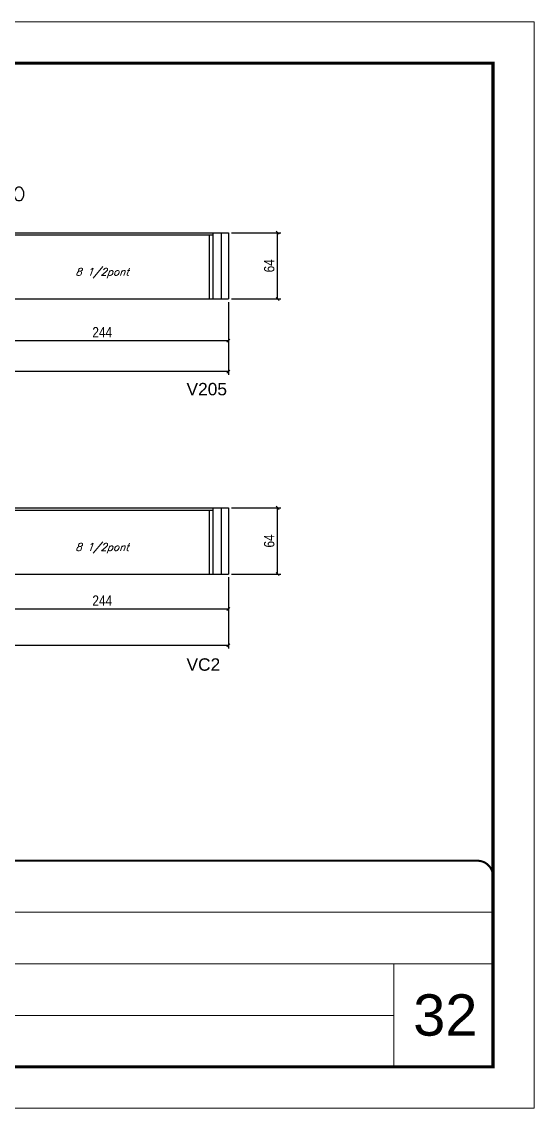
# Model space of a CAD drawing. Extents: x 137137 to 143418, y 10464 to 34486.
# Drawn here: x 142922 to 143418, y 25396 to 26446 of the extents above; entities that cross this region are included whole.
import ezdxf

# ---------------------------------------------------------------- set-up
doc = ezdxf.new("R2010")
doc.units = 0
doc.linetypes.add('CONTINUO', pattern=[0])
doc.linetypes.add('DASHED', pattern=[0.75, 0.5, -0.25])
for name, color, linetype in [('5', 5, 'Continuous'), ('COTA', 241, 'Continuous'), ('Painéis', 200, 'Continuous'), ('SARR_2.2x7', 40, 'Continuous'), ('SARR_3.5x7', 81, 'Continuous'), ('texto', 7, 'Continuous')]:
    doc.layers.add(name, color=color, linetype=linetype)
for name, color, linetype, lineweight in [('CARIMBO', 255, 'Continuous', 9), ('Folhas', 255, 'Continuous', 9), ('SARRAFO DE PRESSAO', 251, 'DASHED', 9), ('Texto Seção', 7, 'Continuous', 15)]:
    doc.layers.add(name, color=color, linetype=linetype, lineweight=lineweight)
doc.styles.add('ARIAL', font='arial.ttf')
doc.styles.add('COTA TECNICA', font='techl___.ttf', dxfattribs={"height": 10})
doc.styles.add('REGUA-120', font='ROMANS.shx', dxfattribs={"height": 15})
doc.styles.add('Romans', font='romans.shx')
doc.styles.get("Standard").update_dxf_attribs({"font": 'arial.ttf'})
doc.dimstyles.new('PAINEL', dxfattribs={"dimtxt": 10, "dimasz": 3, "dimexe": 3, "dimexo": 3, "dimgap": 3, "dimtad": 1, "dimdec": 1, "dimzin": 12, "dimdsep": 46, "dimtxsty": 'COTA TECNICA', "dimblk1": 'OBLIQUE', "dimblk2": 'OBLIQUE', "dimsah": 1, "dimcen": 0.9, "dimclrd": 4, "dimclre": 4, "dimclrt": 240, "dimadec": 1, "dimazin": 3, "dimtfac": 1, "dimtdec": 1, "dimtmove": 0, "dimatfit": 3, "dimfxl": 1, "dimtolj": 1, "dimtzin": 12, "dimarcsym": 0})

# ---------------------------------------------------------------- blocks, each defined once
blk = doc.blocks.new('9999999999')
at = {"color": 30, "linetype": 'CONTINUO'}
for p, q in [((98564.6, 34379.6), (99584, 34379.6)), ((98564.6, 34329.8), (99488, 34329.8)), ((99584, 34329.8), (99488, 34329.8)), ((99488, 34329.8), (99488, 34230.2)), ((98564.6, 34280), (99488, 34280))]:
    blk.add_line(p, q, dxfattribs=at)
at = {"color": 30, "linetype": 'CONTINUO', "const_width": 2}
blk.add_lwpolyline([(99584, 34230.2), (99584, 34414.4, 0.414214), (99569, 34429.4), (98229, 34429.4, 0.414214), (98214, 34414.4), (98214, 34245.2, 0.414214), (98229, 34230.2), (99584, 34230.2)], format="xyb", dxfattribs=at)
at = {"layer": 'Folhas'}
blk.add_lwpolyline([(98139, 34190.2), (99624, 34190.2), (99624, 35240.2), (98139, 35240.2)], close=True, dxfattribs=at)
at = {"layer": 'Folhas', "color": 30, "const_width": 3}
blk.add_lwpolyline([(98214, 34230.2), (99584, 34230.2), (99584, 35200.2), (98214, 35200.2)], close=True, dxfattribs=at)
blk = doc.blocks.new('_Oblique')
at = {"color": 0, "linetype": 'ByBlock', "lineweight": -2}
blk.add_line((-0.5, -0.5), (0.5, 0.5), dxfattribs=at)
blk = doc.blocks.new('*D6070')
at = {"layer": 'COTA', "color": 4, "linetype": 'ByBlock', "lineweight": -2, "transparency": 16777216}
for p, q in [((142877.8, 26174.9), (142877.8, 26134.6)), ((143121.8, 26174.9), (143121.8, 26134.6)), ((142877.8, 26137.6), (143121.8, 26137.6))]:
    blk.add_line(p, q, dxfattribs=at)
at = {"layer": 'Defpoints', "color": 0, "linetype": 'ByBlock', "transparency": 16777216}
for p in [(142877.8, 26177.9), (143121.8, 26177.9), (143121.8, 26137.6)]:
    blk.add_point(p, dxfattribs=at)
at = {"layer": 'COTA', "color": 4, "linetype": 'ByBlock', "lineweight": -2, "transparency": 16777216, "xscale": 3, "yscale": 3, "zscale": 3, "rotation": 180}
blk.add_blockref('_Oblique', (142877.8, 26137.6), dxfattribs=at)
at = {"layer": 'COTA', "color": 4, "linetype": 'ByBlock', "lineweight": -2, "transparency": 16777216, "xscale": 3, "yscale": 3, "zscale": 3}
blk.add_blockref('_Oblique', (143121.8, 26137.6), dxfattribs=at)
at = {"layer": 'COTA', "color": 240, "linetype": 'ByBlock', "transparency": 16777216, "insert": (142999.8, 26145.7), "char_height": 10, "attachment_point": 5, "style": 'COTA TECNICA'}
blk.add_mtext('\\A1;244', dxfattribs=at)
blk = doc.blocks.new('*D6071')
at = {"layer": 'COTA', "color": 4, "linetype": 'ByBlock', "lineweight": -2, "transparency": 16777216}
for p, q in [((143124.8, 26241.9), (143172.5, 26241.9)), ((143169.5, 26177.9), (143169.5, 26241.9)), ((143124.8, 26177.9), (143172.5, 26177.9))]:
    blk.add_line(p, q, dxfattribs=at)
at = {"layer": 'Defpoints', "color": 0, "linetype": 'ByBlock', "transparency": 16777216}
for p in [(143121.8, 26241.9), (143169.5, 26241.9), (143121.8, 26177.9)]:
    blk.add_point(p, dxfattribs=at)
at = {"layer": 'COTA', "color": 4, "linetype": 'ByBlock', "lineweight": -2, "transparency": 16777216, "xscale": 3, "yscale": 3, "zscale": 3}
for p, rotation in [((143169.5, 26241.9), 90), ((143169.5, 26177.9), 270)]:
    blk.add_blockref('_Oblique', p, dxfattribs=dict(at, rotation=rotation))
at = {"layer": 'COTA', "color": 240, "linetype": 'ByBlock', "transparency": 16777216, "insert": (143161.4, 26209.9), "char_height": 10, "attachment_point": 5, "rotation": 90, "style": 'COTA TECNICA'}
blk.add_mtext('\\A1;64', dxfattribs=at)
blk = doc.blocks.new('*D6103')
at = {"layer": 'COTA', "color": 4, "linetype": 'ByBlock', "lineweight": -2, "transparency": 16777216}
for p, q in [((142877.8, 25909), (142877.8, 25875.3)), ((143121.8, 25909), (143121.8, 25875.3)), ((142877.8, 25878.3), (143121.8, 25878.3))]:
    blk.add_line(p, q, dxfattribs=at)
at = {"layer": 'Defpoints', "color": 0, "linetype": 'ByBlock', "transparency": 16777216}
for p in [(142877.8, 25912), (143121.8, 25912), (143121.8, 25878.3)]:
    blk.add_point(p, dxfattribs=at)
at = {"layer": 'COTA', "color": 4, "linetype": 'ByBlock', "lineweight": -2, "transparency": 16777216, "xscale": 3, "yscale": 3, "zscale": 3, "rotation": 180}
blk.add_blockref('_Oblique', (142877.8, 25878.3), dxfattribs=at)
at = {"layer": 'COTA', "color": 4, "linetype": 'ByBlock', "lineweight": -2, "transparency": 16777216, "xscale": 3, "yscale": 3, "zscale": 3}
blk.add_blockref('_Oblique', (143121.8, 25878.3), dxfattribs=at)
at = {"layer": 'COTA', "color": 240, "linetype": 'ByBlock', "transparency": 16777216, "insert": (142999.8, 25886.3), "char_height": 10, "attachment_point": 5, "style": 'COTA TECNICA'}
blk.add_mtext('\\A1;244', dxfattribs=at)
blk = doc.blocks.new('*D6104')
at = {"layer": 'COTA', "color": 4, "linetype": 'ByBlock', "lineweight": -2, "transparency": 16777216}
for p, q in [((143124.8, 25976), (143172.5, 25976)), ((143169.5, 25912), (143169.5, 25976)), ((143124.8, 25912), (143172.5, 25912))]:
    blk.add_line(p, q, dxfattribs=at)
at = {"layer": 'Defpoints', "color": 0, "linetype": 'ByBlock', "transparency": 16777216}
for p in [(143121.8, 25976), (143169.5, 25976), (143121.8, 25912)]:
    blk.add_point(p, dxfattribs=at)
at = {"layer": 'COTA', "color": 4, "linetype": 'ByBlock', "lineweight": -2, "transparency": 16777216, "xscale": 3, "yscale": 3, "zscale": 3}
for p, rotation in [((143169.5, 25976), 90), ((143169.5, 25912), 270)]:
    blk.add_blockref('_Oblique', p, dxfattribs=dict(at, rotation=rotation))
at = {"layer": 'COTA', "color": 240, "linetype": 'ByBlock', "transparency": 16777216, "insert": (143161.4, 25944), "char_height": 10, "attachment_point": 5, "rotation": 90, "style": 'COTA TECNICA'}
blk.add_mtext('\\A1;64', dxfattribs=at)
blk = doc.blocks.new('*D6310')
at = {"layer": 'Defpoints', "color": 0, "ltscale": 25, "transparency": 16777216}
for p in [(142415.8, 26177.9), (143121.8, 26177.9), (142415.8, 26107.6)]:
    blk.add_point(p, dxfattribs=at)
at = {"layer": 'Painéis', "color": 4, "lineweight": -2, "ltscale": 25, "transparency": 16777216}
for p, q in [((142415.8, 26174.9), (142415.8, 26104.6)), ((143121.8, 26174.9), (143121.8, 26104.6)), ((143121.8, 26107.6), (142415.8, 26107.6))]:
    blk.add_line(p, q, dxfattribs=at)
at = {"layer": 'Painéis', "color": 4, "lineweight": -2, "ltscale": 25, "transparency": 16777216, "xscale": 3, "yscale": 3, "zscale": 3, "rotation": 180}
blk.add_blockref('_Oblique', (142415.8, 26107.6), dxfattribs=at)
at = {"layer": 'Painéis', "color": 4, "lineweight": -2, "ltscale": 25, "transparency": 16777216, "xscale": 3, "yscale": 3, "zscale": 3}
blk.add_blockref('_Oblique', (143121.8, 26107.6), dxfattribs=at)
at = {"layer": 'Painéis', "color": 240, "ltscale": 25, "transparency": 16777216, "insert": (142768.8, 26115.7), "char_height": 10, "attachment_point": 5, "style": 'COTA TECNICA'}
blk.add_mtext('\\A1;706', dxfattribs=at)
blk = doc.blocks.new('*D6311')
at = {"layer": 'Defpoints', "color": 0, "ltscale": 25, "transparency": 16777216}
for p in [(142415.8, 25912), (143121.8, 25912), (142415.8, 25843.1)]:
    blk.add_point(p, dxfattribs=at)
at = {"layer": 'Painéis', "color": 4, "lineweight": -2, "ltscale": 25, "transparency": 16777216}
for p, q in [((142415.8, 25909), (142415.8, 25840.1)), ((143121.8, 25909), (143121.8, 25840.1)), ((143121.8, 25843.1), (142415.8, 25843.1))]:
    blk.add_line(p, q, dxfattribs=at)
at = {"layer": 'Painéis', "color": 4, "lineweight": -2, "ltscale": 25, "transparency": 16777216, "xscale": 3, "yscale": 3, "zscale": 3, "rotation": 180}
blk.add_blockref('_Oblique', (142415.8, 25843.1), dxfattribs=at)
at = {"layer": 'Painéis', "color": 4, "lineweight": -2, "ltscale": 25, "transparency": 16777216, "xscale": 3, "yscale": 3, "zscale": 3}
blk.add_blockref('_Oblique', (143121.8, 25843.1), dxfattribs=at)
at = {"layer": 'Painéis', "color": 240, "ltscale": 25, "transparency": 16777216, "insert": (142768.8, 25851.2), "char_height": 10, "attachment_point": 5, "style": 'COTA TECNICA'}
blk.add_mtext('\\A1;706', dxfattribs=at)

msp = doc.modelspace()

# ---------------------------------------------------------------- linework, layer by layer
at = {"layer": 'COTA', "linetype": 'ByBlock'}
for p, q in [((143121.82, 26241.87), (143121.82, 26241.87)), ((143121.82, 25975.96), (143121.82, 25975.96))]:
    msp.add_line(p, q, dxfattribs=at)
at = {"layer": 'Painéis', "linetype": 'ByBlock'}
for p, q in [((142415.82, 26241.87), (143121.82, 26241.87)), ((143121.82, 26241.87), (143121.82, 26177.87)), ((142415.82, 26177.87), (143121.82, 26177.87)), ((142781.82, 25975.96), (143121.82, 25975.96)), ((143121.82, 25975.96), (143121.82, 25911.96)), ((142415.82, 25911.96), (143121.82, 25911.96))]:
    msp.add_line(p, q, dxfattribs=at)
at = {"layer": 'SARR_2.2x7', "linetype": 'Continuous'}
for p, q in [((142877.82, 26239.67), (143106.82, 26239.67)), ((143114.82, 26241.87), (143114.82, 26177.87)), ((142877.82, 25973.76), (143106.82, 25973.76)), ((143114.82, 25975.96), (143114.82, 25911.96))]:
    msp.add_line(p, q, dxfattribs=at)
at = {"layer": 'SARR_3.5x7'}
for p, q in [((143103.32, 26239.67), (143103.32, 26177.87)), ((143106.82, 26241.87), (143106.82, 26177.87)), ((143103.32, 25973.76), (143103.32, 25911.96)), ((143106.82, 25975.96), (143106.82, 25911.96))]:
    msp.add_line(p, q, dxfattribs=at)

# ---------------------------------------------------------------- block references
at = {"layer": 'SARRAFO DE PRESSAO', "color": 6, "linetype": 'ByBlock'}
msp.add_blockref('9999999999', (43793.81, -8794.45), dxfattribs=at)

# ---------------------------------------------------------------- texts
at = {"layer": '5', "linetype": 'Continuous'}
for s, p in [('V205', (143081.35, 26084.72)), ('VC2', (143081.35, 25818.56))]:
    msp.add_text(s, height=12, rotation=359.99996, dxfattribs=at).set_placement(p)
at = {"layer": 'CARIMBO', "style": 'ARIAL'}
msp.add_text('32', height=40, dxfattribs=at).set_placement((143300.65, 25465.89))
at = {"layer": 'texto', "color": 2, "char_height": 7.2737, "attachment_point": 5, "style": 'Romans'}
for insert in [(142999.75, 26202.87), (142999.75, 25936.96)]:
    msp.add_mtext('{\\Q19;\\C256;8 1/2pont}', dxfattribs=dict(at, insert=insert))
at = {"layer": 'Texto Seção', "style": 'REGUA-120', "width": 1.05}
msp.add_text('FOI CONSIDERADO PAINEL SEM DESCONTO', height=13, dxfattribs=at).set_placement((142540.77, 26272.85))

# ---------------------------------------------------------------- dimensions: what is measured, and where the dimension line sits
at = {"layer": 'COTA', "linetype": 'ByBlock'}
for base, p1, p2, picture, middle in [((143169.55, 26241.87), (143121.82, 26177.87), (143121.82, 26241.87), '*D6071', (143161.44, 26209.87)), ((143169.55, 25975.96), (143121.82, 25911.96), (143121.82, 25975.96), '*D6104', (143161.44, 25943.96))]:
    dim = msp.add_linear_dim(base=base, p1=p1, p2=p2, angle=90, dimstyle='PAINEL', dxfattribs=at)
    dim.commit()
    dim.dimension.update_dxf_attribs({"geometry": picture, "text_midpoint": middle})
for base, p1, p2, picture, middle in [((143121.82, 26137.6), (142877.82, 26177.87), (143121.82, 26177.87), '*D6070', (142999.82, 26145.68)), ((143121.82, 25878.27), (142877.82, 25911.96), (143121.82, 25911.96), '*D6103', (142999.82, 25886.34))]:
    dim = msp.add_linear_dim(base=base, p1=p1, p2=p2, dimstyle='PAINEL', override={"dimtmove": 1}, dxfattribs=at)
    dim.commit()
    dim.dimension.update_dxf_attribs({"geometry": picture, "text_midpoint": middle})
at = {"layer": 'Painéis', "ltscale": 25}
for base, p1, p2, picture, middle in [((142415.82, 26107.6), (143121.82, 26177.87), (142415.82, 26177.87), '*D6310', (142768.82, 26115.7)), ((142415.82, 25843.07), (143121.82, 25911.96), (142415.82, 25911.96), '*D6311', (142768.82, 25851.17))]:
    dim = msp.add_linear_dim(base=base, p1=p1, p2=p2, dimstyle='PAINEL', dxfattribs=at)
    dim.commit()
    dim.dimension.update_dxf_attribs({"geometry": picture, "text_midpoint": middle})

doc.saveas('drawing.dxf')
